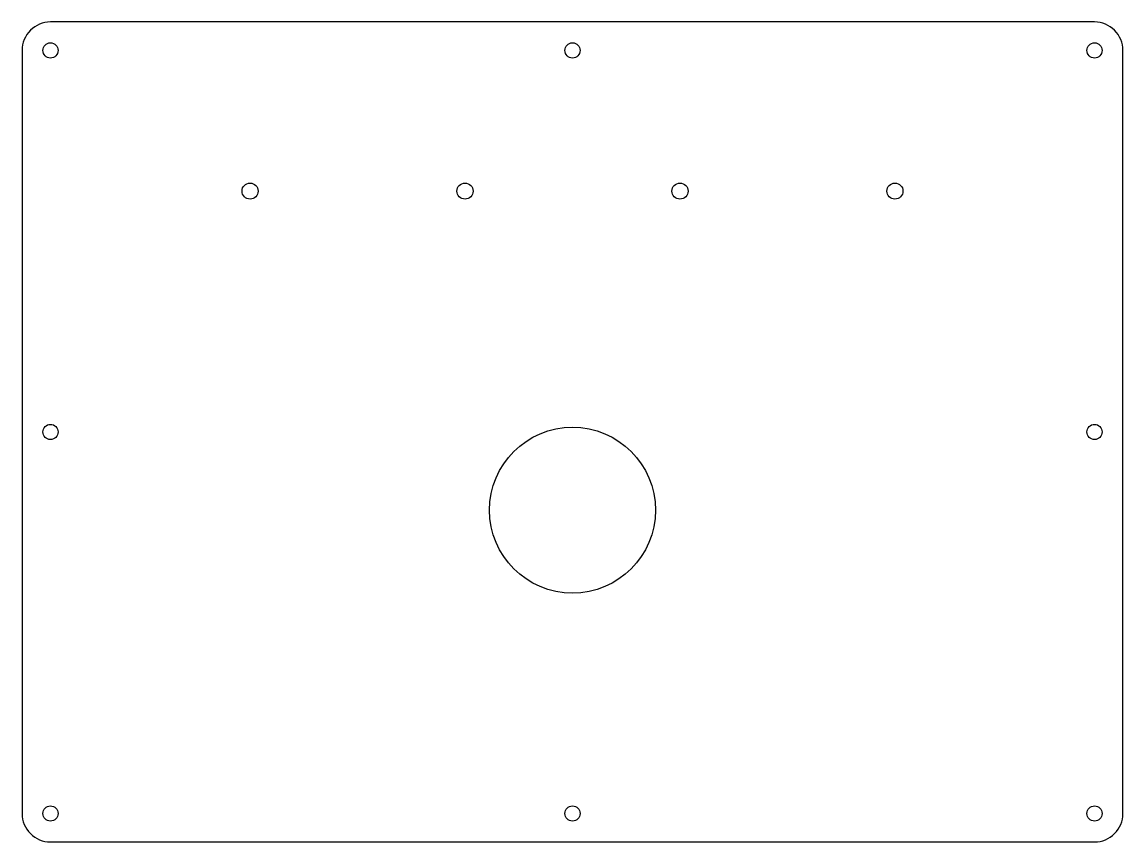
# Model space of a CAD drawing. Header units: millimetres. Extents: x -116 to 116, y -137 to 36.
import ezdxf

# ---------------------------------------------------------------- set-up
doc = ezdxf.new("R2010")
doc.units = ezdxf.units.MM

msp = doc.modelspace()

# ---------------------------------------------------------------- linework, layer by layer
msp.add_lwpolyline([(-116.1, 29.68), (-116.1, -131.32, 0.414214), (-110.1, -137.32), (110.1, -137.32, 0.414214), (116.1, -131.32), (116.1, 29.68, 0.414214), (110.1, 35.68), (-110.1, 35.68, 0.414214)], format="xyb", close=True)
for centre, radius in [((-110.1, 29.68), 1.6), ((0, 29.68), 1.6), ((110.1, 29.68), 1.6), ((-68, 0), 1.7), ((-22.67, 0), 1.7), ((22.67, 0), 1.7), ((68, 0), 1.7), ((-110.1, -50.82), 1.6), ((0, -67.32), 17.5), ((110.1, -50.82), 1.6), ((-110.1, -131.32), 1.6), ((0, -131.32), 1.6), ((110.1, -131.32), 1.6)]:
    msp.add_circle(centre, radius)

doc.saveas('drawing.dxf')
